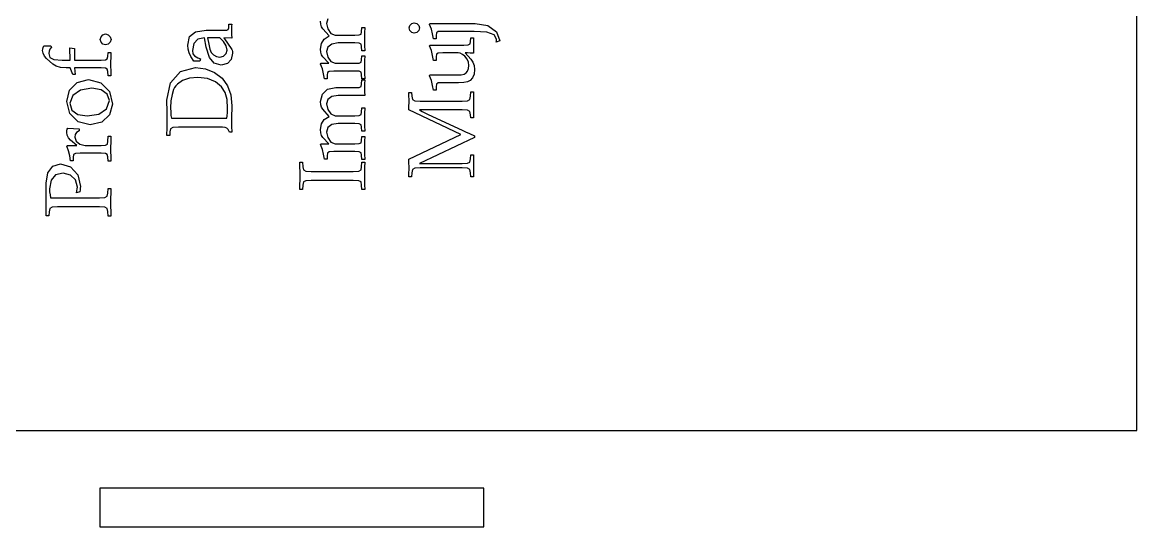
# Model space of a CAD drawing. Header units: metres. Extents: x -185 to 1201, y -340 to 309.
# Drawn here: x 915.9 to 1032, y -10 to 42.5 of the extents above; entities that cross this region are included whole.
import ezdxf

# ---------------------------------------------------------------- set-up
doc = ezdxf.new("R2010")
doc.units = ezdxf.units.M

msp = doc.modelspace()

# ---------------------------------------------------------------- linework, layer by layer
for p, q in [((1032, 0), (1032, 128)), ((937.373, 41.7531), (937.42, 41.9338)), ((937.42, 41.9338), (937.44, 42.313)), ((937.44, 42.313), (937.731, 42.313)), ((937.708, 41.8564), (937.703, 41.7098)), ((937.722, 42.1088), (937.708, 41.8564)), ((937.731, 42.313), (937.722, 42.1088)), ((947.018, 42.3024), (946.992, 42.6257)), ((947.098, 42.0352), (947.018, 42.3024)), ((947.235, 41.8285), (947.098, 42.0352)), ((947.896, 41.0896), (947.235, 41.8285)), ((947.74, 42.8453), (947.585, 42.3826)), ((947.585, 42.3826), (947.724, 41.8058)), ((947.724, 41.8058), (948.067, 41.3456)), ((951.26, 41.5173), (951.289, 41.9646)), ((951.289, 41.9646), (951.58, 41.9646)), ((951.58, 41.9646), (951.564, 41.3989)), ((956.213, 41.9132), (956.289, 42.1771)), ((956.289, 41.6467), (956.213, 41.9132)), ((956.289, 42.1771), (956.484, 42.3719)), ((956.484, 42.3719), (956.748, 42.4478)), ((956.748, 42.4478), (957.019, 42.3715)), ((957.019, 42.3715), (957.216, 42.1742)), ((957.292, 41.9035), (957.214, 41.6438)), ((957.216, 42.1742), (957.292, 41.9035)), ((958.342, 42.2826), (958.381, 42.3701)), ((958.524, 41.79), (958.342, 42.2826)), ((958.381, 42.3701), (963.087, 42.3701)), ((963.087, 42.3701), (964.394, 42.1472)), ((964.394, 42.1472), (965.299, 41.5073)), ((924.032, 40.7101), (924.113, 40.9928)), ((924.113, 40.4369), (924.032, 40.7101)), ((924.113, 40.9928), (924.32, 41.202)), ((924.32, 41.202), (924.596, 41.2838)), ((924.596, 41.2838), (924.876, 41.2017)), ((924.876, 41.2017), (925.08, 40.9899)), ((925.08, 40.9899), (925.16, 40.7004)), ((925.16, 40.7004), (925.08, 40.434)), ((933.142, 40.1255), (933.329, 41.025)), ((933.329, 41.025), (933.945, 41.5139)), ((934.186, 40.7311), (933.784, 40.3041)), ((933.945, 41.5139), (935.077, 41.6616)), ((934.902, 40.8838), (934.186, 40.7311)), ((935.077, 39.9213), (934.902, 40.8838)), ((935.077, 41.6616), (936.856, 41.6616)), ((936.497, 40.8838), (935.213, 40.8838)), ((935.213, 40.8838), (935.329, 40.2159)), ((936.873, 40.5126), (936.497, 40.8838)), ((936.856, 41.6616), (937.221, 41.6803)), ((937.731, 40.8352), (936.905, 40.8838)), ((936.905, 40.8838), (937.741, 39.6783)), ((937.221, 41.6803), (937.373, 41.7531)), ((937.703, 41.7098), (937.702, 41.5935)), ((937.702, 41.5935), (937.705, 41.4423)), ((937.705, 41.4423), (937.715, 41.2133)), ((937.715, 41.2133), (937.731, 40.8352)), ((947.081, 40.3003), (947.372, 40.7446)), ((947.372, 40.7446), (947.896, 41.0896)), ((948.067, 41.3456), (948.498, 41.1576)), ((948.498, 41.1576), (950.56, 41.1576)), ((950.56, 41.1576), (951.018, 41.1796)), ((951.018, 41.1796), (951.203, 41.275)), ((951.203, 41.275), (951.26, 41.5173)), ((951.554, 41.0233), (951.551, 40.7493)), ((951.551, 40.7493), (951.554, 40.4731)), ((951.564, 41.3989), (951.554, 41.0233)), ((956.484, 41.4472), (956.289, 41.6467)), ((956.748, 41.3687), (956.484, 41.4472)), ((957.014, 41.4469), (956.748, 41.3687)), ((957.214, 41.6438), (957.014, 41.4469)), ((958.657, 41.278), (958.524, 41.79)), ((958.741, 40.766), (958.657, 41.278)), ((959.013, 40.766), (958.741, 40.766)), ((959.055, 41.4116), (959.013, 41.1257)), ((959.013, 41.1257), (959.013, 40.766)), ((959.247, 41.5268), (959.055, 41.4116)), ((959.723, 41.5535), (959.247, 41.5268)), ((962.97, 41.5535), (959.723, 41.5535)), ((962.61, 40.4916), (962.64, 40.8902)), ((962.64, 40.8902), (962.931, 40.8902)), ((962.931, 40.8902), (962.915, 40.4973)), ((964.295, 41.4645), (962.97, 41.5535)), ((965.064, 41.1919), (964.295, 41.4645)), ((965.313, 40.727), (965.064, 41.1919)), ((965.299, 41.5073), (965.654, 40.552)), ((965.3, 40.5326), (965.31, 40.6363)), ((965.31, 40.6363), (965.313, 40.727)), ((918.033, 39.5716), (918.044, 39.7117)), ((918.083, 39.2655), (918.033, 39.5716)), ((918.044, 39.7117), (918.078, 39.8561)), ((918.078, 39.8561), (918.14, 40.0285)), ((918.14, 40.0285), (918.889, 40.0285)), ((918.7, 39.4798), (918.675, 39.241)), ((918.786, 39.6926), (918.7, 39.4798)), ((918.947, 39.9118), (918.786, 39.6926)), ((918.889, 40.0285), (918.947, 39.9118)), ((920.891, 38.5605), (920.853, 39.8341)), ((920.853, 39.8341), (921.368, 39.766)), ((921.368, 39.766), (921.368, 38.5605)), ((924.32, 40.2349), (924.113, 40.4369)), ((924.596, 40.156), (924.32, 40.2349)), ((924.876, 40.2345), (924.596, 40.156)), ((925.08, 40.434), (924.876, 40.2345)), ((933.178, 39.7125), (933.142, 40.1255)), ((933.288, 39.3232), (933.178, 39.7125)), ((933.784, 40.3041), (933.658, 39.5616)), ((933.658, 39.5616), (933.692, 39.2141)), ((935.398, 38.8472), (935.077, 39.9213)), ((935.329, 40.2159), (935.46, 39.7013)), ((935.46, 39.7013), (935.602, 39.3574)), ((937.154, 40.0462), (936.873, 40.5126)), ((937.265, 39.6102), (937.154, 40.0462)), ((937.158, 39.244), (937.265, 39.6102)), ((937.741, 39.6783), (937.783, 39.5832)), ((937.783, 39.5832), (937.809, 39.4427)), ((946.992, 39.709), (947.081, 40.3003)), ((947.018, 39.3788), (946.992, 39.709)), ((947.74, 39.919), (947.585, 39.4563)), ((948.171, 40.2283), (947.74, 39.919)), ((948.819, 40.341), (948.171, 40.2283)), ((950.56, 40.341), (948.819, 40.341)), ((951.015, 40.3212), (950.56, 40.341)), ((951.206, 40.2214), (951.015, 40.3212)), ((951.26, 39.9813), (951.206, 40.2214)), ((951.289, 39.534), (951.26, 39.9813)), ((951.58, 39.534), (951.289, 39.534)), ((951.554, 40.4731), (951.564, 40.0954)), ((951.564, 40.0954), (951.58, 39.534)), ((958.342, 40.0443), (958.381, 40.1318)), ((958.524, 39.5518), (958.342, 40.0443)), ((958.381, 40.1318), (961.91, 40.1318)), ((958.657, 39.0397), (958.524, 39.5518)), ((961.91, 40.1318), (962.366, 40.1495)), ((962.366, 40.1495), (962.556, 40.2471)), ((962.556, 40.2471), (962.61, 40.4916)), ((962.905, 40.2492), (962.902, 40.0833)), ((962.902, 40.0833), (962.905, 39.9151)), ((962.915, 40.4973), (962.905, 40.2492)), ((962.905, 39.9151), (962.915, 39.6713)), ((962.915, 39.6713), (962.931, 39.2763)), ((965.654, 40.552), (965.284, 40.4353)), ((965.284, 40.4353), (965.3, 40.5326)), ((918.223, 38.9703), (918.083, 39.2655)), ((918.441, 38.716), (918.223, 38.9703)), ((919.083, 38.1522), (918.441, 38.716)), ((918.675, 39.241), (918.785, 38.8183)), ((918.785, 38.8183), (919.203, 38.6138)), ((919.203, 38.6138), (920.065, 38.5605)), ((920.065, 38.5605), (920.891, 38.5605)), ((921.368, 38.5605), (924.119, 38.5605)), ((924.119, 38.5605), (924.577, 38.5825)), ((924.577, 38.5825), (924.763, 38.6779)), ((924.763, 38.6779), (924.819, 38.9202)), ((924.819, 38.9202), (924.848, 39.3675)), ((924.848, 39.3675), (925.14, 39.3675)), ((925.114, 38.4284), (925.111, 38.1522)), ((925.124, 38.8061), (925.114, 38.4284)), ((925.14, 39.3675), (925.124, 38.8061)), ((933.473, 38.9491), (933.288, 39.3232)), ((933.784, 38.4338), (933.473, 38.9491)), ((933.692, 39.2141), (933.844, 38.9984)), ((934.416, 38.4338), (933.784, 38.4338)), ((933.844, 38.9984), (934.183, 38.813)), ((934.183, 38.813), (934.484, 38.6866)), ((934.484, 38.6866), (934.416, 38.4338)), ((935.903, 38.2375), (935.398, 38.8472)), ((935.602, 39.3574), (935.834, 39.1086)), ((935.834, 39.1086), (936.139, 38.9419)), ((936.139, 38.9419), (936.487, 38.881)), ((936.487, 38.881), (936.879, 38.9815)), ((936.879, 38.9815), (937.158, 39.244)), ((937.678, 38.6066), (937.273, 38.1896)), ((937.819, 39.2699), (937.678, 38.6066)), ((937.809, 39.4427), (937.819, 39.2699)), ((947.098, 39.1091), (947.018, 39.3788)), ((947.235, 38.9021), (947.098, 39.1091)), ((947.857, 38.2313), (947.235, 38.9021)), ((947.585, 39.4563), (947.724, 38.8794)), ((947.724, 38.8794), (948.067, 38.4192)), ((948.067, 38.4192), (948.498, 38.2313)), ((951.015, 38.2489), (951.206, 38.3465)), ((951.206, 38.3465), (951.26, 38.591)), ((951.26, 38.591), (951.289, 38.9993)), ((951.289, 38.9993), (951.58, 38.9993)), ((951.564, 38.5028), (951.554, 38.1445)), ((951.58, 38.9993), (951.564, 38.5028)), ((958.741, 38.5276), (958.657, 39.0397)), ((959.013, 38.5276), (958.741, 38.5276)), ((959.055, 39.1733), (959.013, 38.8874)), ((959.013, 38.8874), (959.013, 38.5276)), ((959.247, 39.2885), (959.055, 39.1733)), ((959.723, 39.3151), (959.247, 39.2885)), ((961.308, 39.3151), (959.723, 39.3151)), ((961.537, 39.2716), (961.308, 39.3151)), ((961.782, 39.1481), (961.537, 39.2716)), ((962.017, 38.9555), (961.782, 39.1481)), ((962.244, 38.6692), (962.017, 38.9555)), ((962.303, 39.3116), (962.037, 39.3151)), ((962.037, 39.3151), (962.64, 38.6638)), ((962.38, 38.3505), (962.244, 38.6692)), ((962.574, 39.2993), (962.303, 39.3116)), ((962.426, 37.993), (962.38, 38.3505)), ((962.931, 39.2763), (962.574, 39.2993)), ((962.64, 38.6638), (962.846, 38.3599)), ((962.846, 38.3599), (962.975, 37.9955)), ((919.437, 37.9232), (919.083, 38.1522)), ((919.889, 37.7914), (919.437, 37.9232)), ((920.483, 37.7438), (919.889, 37.7914)), ((920.891, 37.7438), (920.483, 37.7438)), ((921.193, 37.073), (920.891, 37.7438)), ((924.119, 37.7438), (921.368, 37.7438)), ((921.368, 37.7438), (921.407, 37.073)), ((924.575, 37.724), (924.119, 37.7438)), ((924.765, 37.6243), (924.575, 37.724)), ((924.819, 37.3841), (924.765, 37.6243)), ((924.848, 36.9368), (924.819, 37.3841)), ((925.111, 38.1522), (925.114, 37.876)), ((925.114, 37.876), (925.124, 37.4982)), ((925.124, 37.4982), (925.14, 36.9368)), ((931.346, 36.1937), (932.382, 37.3694)), ((932.382, 37.3694), (933.959, 37.791)), ((933.959, 37.791), (934.989, 37.6542)), ((934.989, 37.6542), (935.943, 37.2668)), ((936.633, 38.0449), (935.903, 38.2375)), ((935.943, 37.2668), (936.74, 36.6633)), ((937.273, 38.1896), (936.633, 38.0449)), ((946.992, 38.1438), (947.03, 38.2313)), ((947.173, 37.6511), (946.992, 38.1438)), ((947.03, 38.2313), (947.857, 38.2313)), ((947.306, 37.1391), (947.173, 37.6511)), ((947.704, 37.2727), (947.662, 36.9868)), ((947.896, 37.3879), (947.704, 37.2727)), ((948.372, 37.4146), (947.896, 37.3879)), ((950.56, 37.4146), (948.372, 37.4146)), ((948.498, 38.2313), (950.56, 38.2313)), ((950.56, 38.2313), (951.015, 38.2489)), ((951.015, 37.3926), (950.56, 37.4146)), ((951.206, 37.2972), (951.015, 37.3926)), ((951.26, 37.0548), (951.206, 37.2972)), ((951.554, 38.1445), (951.551, 37.8423)), ((951.551, 37.8423), (951.554, 37.5481)), ((951.554, 37.5481), (951.564, 37.1675)), ((951.564, 37.1675), (951.58, 36.6076)), ((961.931, 37.1115), (962.134, 37.2249)), ((962.134, 37.2249), (962.292, 37.4175)), ((962.292, 37.4175), (962.391, 37.6772)), ((962.391, 37.6772), (962.426, 37.993)), ((963.019, 37.5749), (962.97, 37.0812)), ((962.975, 37.9955), (963.019, 37.5749)), ((920.842, 35.4262), (921.634, 36.2303)), ((921.407, 37.073), (921.193, 37.073)), ((921.634, 36.2303), (922.807, 36.5266)), ((922.807, 36.5266), (924.103, 36.1939)), ((924.103, 36.1939), (924.982, 35.2908)), ((925.14, 36.9368), (924.848, 36.9368)), ((930.974, 34.3979), (931.346, 36.1937)), ((932.073, 36.0702), (931.911, 35.8844)), ((932.619, 36.4497), (932.073, 36.0702)), ((933.329, 36.6759), (932.619, 36.4497)), ((934.212, 36.7508), (933.329, 36.6759)), ((935.214, 36.6413), (934.212, 36.7508)), ((936.035, 36.3158), (935.214, 36.6413)), ((936.662, 35.7785), (936.035, 36.3158)), ((936.74, 36.6633), (937.295, 35.8963)), ((947.39, 36.6271), (947.306, 37.1391)), ((947.662, 36.6271), (947.39, 36.6271)), ((947.662, 36.9868), (947.662, 36.6271)), ((951.203, 35.8179), (951.26, 36.0602)), ((951.289, 36.6076), (951.26, 37.0548)), ((951.26, 36.0602), (951.289, 36.5172)), ((951.58, 36.6076), (951.289, 36.6076)), ((951.289, 36.5172), (951.58, 36.5172)), ((951.564, 36.0876), (951.554, 35.8222)), ((951.58, 36.5172), (951.564, 36.0876)), ((958.342, 36.9332), (958.381, 37.0208)), ((958.524, 36.4406), (958.342, 36.9332)), ((958.381, 37.0208), (961.249, 37.0208)), ((958.657, 35.9286), (958.524, 36.4406)), ((959.055, 36.0622), (959.013, 35.7763)), ((959.247, 36.1774), (959.055, 36.0622)), ((959.723, 36.2041), (959.247, 36.1774)), ((961.356, 36.2041), (959.723, 36.2041)), ((961.249, 37.0208), (961.634, 37.0434)), ((961.922, 36.2257), (961.356, 36.2041)), ((961.634, 37.0434), (961.931, 37.1115)), ((962.307, 36.2991), (961.922, 36.2257)), ((962.581, 36.4374), (962.307, 36.2991)), ((962.824, 36.7042), (962.581, 36.4374)), ((962.97, 37.0812), (962.824, 36.7042)), ((920.551, 34.2419), (920.842, 35.4262)), ((921.173, 34.872), (920.872, 34.0669)), ((921.984, 35.4201), (921.173, 34.872)), ((923.166, 35.6224), (921.984, 35.4201)), ((924.139, 35.4669), (923.166, 35.6224)), ((924.764, 35.0261), (924.139, 35.4669)), ((924.985, 34.3391), (924.764, 35.0261)), ((924.982, 35.2908), (925.305, 33.9599)), ((931.512, 34.9712), (931.403, 34.3043)), ((931.674, 35.4869), (931.512, 34.9712)), ((931.778, 35.6921), (931.674, 35.4869)), ((931.911, 35.8844), (931.778, 35.6921)), ((937.04, 35.1783), (936.662, 35.7785)), ((937.243, 34.4635), (937.04, 35.1783)), ((937.295, 35.8963), (937.623, 34.9478)), ((937.623, 34.9478), (937.731, 33.8049)), ((946.992, 34.2422), (947.183, 35.0178)), ((947.183, 35.0178), (947.723, 35.5212)), ((947.723, 35.5212), (948.557, 35.7005)), ((948.819, 34.8838), (948.171, 34.7711)), ((948.557, 35.7005), (950.56, 35.7005)), ((951.58, 34.8838), (948.819, 34.8838)), ((950.56, 35.7005), (951.018, 35.7225)), ((951.018, 35.7225), (951.203, 35.8179)), ((951.554, 35.8222), (951.551, 35.6519)), ((951.551, 35.6519), (951.554, 35.4765)), ((951.554, 35.4765), (951.564, 35.2406)), ((951.564, 35.2406), (951.58, 34.8838)), ((956.191, 34.7863), (956.174, 35.2043)), ((956.174, 35.2043), (956.466, 35.2043)), ((956.466, 35.2043), (956.495, 34.796)), ((958.741, 35.4166), (958.657, 35.9286)), ((959.013, 35.4166), (958.741, 35.4166)), ((959.013, 35.7763), (959.013, 35.4166)), ((962.61, 34.796), (962.64, 35.2627)), ((962.64, 35.2627), (962.931, 35.2627)), ((962.931, 35.2627), (962.915, 34.7481)), ((920.864, 32.9884), (920.551, 34.2419)), ((920.872, 34.0669), (921.079, 33.3438)), ((924.691, 33.5023), (924.985, 34.3391)), ((925.305, 33.9599), (925.013, 32.8487)), ((930.975, 34.3043), (930.974, 34.3979)), ((930.977, 34.1805), (930.975, 34.3043)), ((930.984, 34.0285), (930.977, 34.1805)), ((930.993, 33.5294), (930.984, 34.0285)), ((931.403, 34.3043), (931.363, 33.5813)), ((937.304, 33.5132), (937.243, 34.4635)), ((937.731, 33.6677), (937.726, 33.4333)), ((937.731, 33.8049), (937.731, 33.6677)), ((947.018, 33.9188), (946.992, 34.2422)), ((947.098, 33.6517), (947.018, 33.9188)), ((947.74, 34.4618), (947.585, 33.9991)), ((947.585, 33.9991), (947.724, 33.4222)), ((948.171, 34.7711), (947.74, 34.4618)), ((956.174, 33.3766), (956.191, 33.8105)), ((956.2, 34.5043), (956.191, 34.7863)), ((956.191, 33.8105), (956.2, 34.0996)), ((956.204, 34.3002), (956.2, 34.5043)), ((956.2, 34.0996), (956.204, 34.3002)), ((956.495, 34.796), (956.564, 34.4666)), ((956.564, 34.4666), (956.802, 34.3315)), ((956.802, 34.3315), (957.37, 34.3002)), ((957.37, 34.3002), (961.735, 34.3002)), ((961.735, 34.3002), (962.304, 34.3337)), ((962.304, 34.3337), (962.548, 34.4709)), ((962.548, 34.4709), (962.61, 34.796)), ((962.905, 34.2897), (962.902, 33.7946)), ((962.902, 33.7946), (962.905, 33.3467)), ((962.915, 34.7481), (962.905, 34.2897)), ((921.722, 32.1476), (920.864, 32.9884)), ((921.079, 33.3438), (921.686, 32.8973)), ((921.686, 32.8973), (922.671, 32.7446)), ((922.671, 32.7446), (923.884, 32.9463)), ((923.884, 32.9463), (924.691, 33.5023)), ((925.013, 32.8487), (924.208, 32.1091)), ((931.001, 33.1082), (930.993, 33.5294)), ((931, 32.1834), (931.004, 32.6869)), ((931.004, 32.6869), (931.001, 33.1082)), ((931.363, 33.5813), (931.37, 33.1377)), ((931.37, 33.1377), (931.395, 32.7869)), ((931.395, 32.7869), (931.441, 32.5119)), ((931.441, 32.5119), (937.226, 32.5119)), ((937.226, 32.5119), (937.272, 32.7758)), ((937.272, 32.7758), (937.296, 33.1002)), ((937.296, 33.1002), (937.304, 33.5132)), ((937.703, 32.5824), (937.702, 32.3952)), ((937.705, 32.7459), (937.703, 32.5824)), ((937.712, 32.9007), (937.705, 32.7459)), ((937.726, 33.4333), (937.712, 32.9007)), ((947.235, 33.445), (947.098, 33.6517)), ((947.896, 32.706), (947.235, 33.445)), ((947.372, 32.3611), (947.896, 32.706)), ((947.724, 33.4222), (948.067, 32.9621)), ((948.067, 32.9621), (948.498, 32.7741)), ((948.498, 32.7741), (950.56, 32.7741)), ((950.56, 32.7741), (951.018, 32.7961)), ((951.018, 32.7961), (951.203, 32.8915)), ((951.203, 32.8915), (951.26, 33.1338)), ((951.26, 33.1338), (951.289, 33.581)), ((951.289, 33.581), (951.58, 33.581)), ((951.554, 32.6398), (951.551, 32.3658)), ((951.564, 33.0154), (951.554, 32.6398)), ((951.58, 33.581), (951.564, 33.0154)), ((961.58, 30.8293), (956.174, 33.3766)), ((961.735, 33.3766), (957.283, 33.3766)), ((957.283, 33.3766), (957.584, 33.216)), ((957.584, 33.216), (957.85, 33.077)), ((957.85, 33.077), (958.119, 32.9488)), ((958.119, 32.9488), (961.794, 31.2182)), ((962.304, 33.3452), (961.735, 33.3766)), ((962.541, 33.2102), (962.304, 33.3452)), ((962.61, 32.8807), (962.541, 33.2102)), ((962.64, 32.5502), (962.61, 32.8807)), ((962.931, 32.5502), (962.64, 32.5502)), ((962.905, 33.3467), (962.915, 32.9592)), ((962.915, 32.9592), (962.931, 32.5502)), ((920.564, 31.2046), (920.6, 31.3597)), ((920.6, 31.3597), (920.658, 31.4911)), ((920.658, 31.4911), (921.825, 31.4036)), ((923.001, 31.8405), (921.722, 32.1476)), ((921.825, 31.4036), (921.825, 31.1995)), ((924.208, 32.1091), (923.001, 31.8405)), ((930.974, 30.7036), (930.991, 31.5569)), ((930.991, 31.5569), (931, 32.1834)), ((931.364, 31.4219), (931.295, 31.0924)), ((931.602, 31.5569), (931.364, 31.4219)), ((932.17, 31.5882), (931.602, 31.5569)), ((936.779, 31.5882), (932.17, 31.5882)), ((937.04, 31.5598), (936.779, 31.5882)), ((937.234, 31.4773), (937.04, 31.5598)), ((937.352, 31.3452), (937.234, 31.4773)), ((937.508, 31.0438), (937.352, 31.3452)), ((937.702, 32.3952), (937.705, 32.101)), ((937.705, 32.101), (937.715, 31.675)), ((937.715, 31.675), (937.731, 31.0438)), ((946.992, 31.3255), (947.081, 31.9167)), ((947.081, 31.9167), (947.372, 32.3611)), ((947.74, 31.5354), (947.585, 31.0727)), ((948.171, 31.8448), (947.74, 31.5354)), ((948.819, 31.9575), (948.171, 31.8448)), ((950.56, 31.9575), (948.819, 31.9575)), ((951.015, 31.9377), (950.56, 31.9575)), ((951.206, 31.8379), (951.015, 31.9377)), ((951.26, 31.5977), (951.206, 31.8379)), ((951.289, 31.1505), (951.26, 31.5977)), ((951.551, 32.3658), (951.554, 32.0896)), ((951.554, 32.0896), (951.564, 31.7119)), ((951.564, 31.7119), (951.58, 31.1505)), ((920.551, 31.0342), (920.564, 31.2046)), ((920.601, 30.7408), (920.551, 31.0342)), ((920.738, 30.4624), (920.601, 30.7408)), ((920.95, 30.2273), (920.738, 30.4624)), ((921.591, 29.6828), (920.95, 30.2273)), ((921.424, 30.8121), (921.378, 30.5481)), ((921.378, 30.5481), (921.523, 30.1121)), ((921.571, 31.0263), (921.424, 30.8121)), ((921.825, 31.1995), (921.571, 31.0263)), ((924.819, 30.1398), (924.848, 30.6453)), ((924.848, 30.6453), (925.14, 30.6453)), ((925.14, 30.6453), (925.124, 29.9824)), ((931.266, 30.7036), (930.974, 30.7036)), ((931.295, 31.0924), (931.266, 30.7036)), ((937.731, 31.0438), (937.508, 31.0438)), ((947.018, 30.9953), (946.992, 31.3255)), ((947.098, 30.7256), (947.018, 30.9953)), ((947.235, 30.5185), (947.098, 30.7256)), ((947.857, 29.8477), (947.235, 30.5185)), ((947.585, 31.0727), (947.724, 30.4959)), ((947.724, 30.4959), (948.067, 30.0357)), ((951.206, 29.9629), (951.26, 30.2075)), ((951.26, 30.2075), (951.289, 30.6158)), ((951.58, 31.1505), (951.289, 31.1505)), ((951.289, 30.6158), (951.58, 30.6158)), ((951.58, 30.6158), (951.564, 30.1192)), ((956.174, 28.2627), (961.58, 30.8293)), ((963.029, 30.4988), (957.283, 27.7863)), ((961.794, 31.2182), (962.079, 31.0951)), ((962.079, 31.0951), (962.49, 30.9201)), ((962.49, 30.9201), (963.029, 30.6932)), ((963.029, 30.6932), (963.029, 30.4988)), ((920.551, 29.5953), (920.59, 29.6828)), ((920.732, 29.1028), (920.551, 29.5953)), ((920.59, 29.6828), (921.591, 29.6828)), ((920.866, 28.5907), (920.732, 29.1028)), ((921.523, 30.1121), (921.906, 29.8013)), ((921.906, 29.8013), (922.447, 29.6828)), ((922.447, 29.6828), (924.119, 29.6828)), ((924.119, 29.6828), (924.588, 29.7019)), ((924.588, 29.7019), (924.772, 29.8225)), ((924.772, 29.8225), (924.819, 30.1398)), ((925.114, 29.542), (925.111, 29.2551)), ((925.111, 29.2551), (925.114, 28.9666)), ((925.124, 29.9824), (925.114, 29.542)), ((946.992, 29.7602), (947.03, 29.8477)), ((947.173, 29.2676), (946.992, 29.7602)), ((947.03, 29.8477), (947.857, 29.8477)), ((947.306, 28.7556), (947.173, 29.2676)), ((948.372, 29.031), (947.896, 29.0044)), ((948.067, 30.0357), (948.498, 29.8477)), ((950.56, 29.031), (948.372, 29.031)), ((948.498, 29.8477), (950.56, 29.8477)), ((950.56, 29.8477), (951.015, 29.8654)), ((951.015, 29.0091), (950.56, 29.031)), ((951.015, 29.8654), (951.206, 29.9629)), ((951.554, 29.7609), (951.551, 29.4588)), ((951.551, 29.4588), (951.554, 29.1646)), ((951.564, 30.1192), (951.554, 29.7609)), ((951.554, 29.1646), (951.564, 28.784)), ((920.95, 28.0786), (920.866, 28.5907)), ((921.222, 28.0786), (920.95, 28.0786)), ((921.263, 28.7243), (921.222, 28.4384)), ((921.222, 28.4384), (921.222, 28.0786)), ((921.456, 28.8395), (921.263, 28.7243)), ((921.932, 28.8661), (921.456, 28.8395)), ((924.119, 28.8661), (921.932, 28.8661)), ((924.575, 28.8442), (924.119, 28.8661)), ((924.765, 28.7488), (924.575, 28.8442)), ((924.819, 28.5065), (924.765, 28.7488)), ((924.848, 28.0592), (924.819, 28.5065)), ((925.14, 28.0592), (924.848, 28.0592)), ((925.114, 28.9666), (925.124, 28.5939)), ((925.124, 28.5939), (925.14, 28.0592)), ((944.84, 27.4118), (944.823, 27.9314)), ((944.823, 27.9314), (945.115, 27.9314)), ((945.115, 27.9314), (945.144, 27.4647)), ((947.39, 28.2435), (947.306, 28.7556)), ((947.662, 28.2435), (947.39, 28.2435)), ((947.704, 28.8892), (947.662, 28.6033)), ((947.662, 28.6033), (947.662, 28.2435)), ((947.896, 29.0044), (947.704, 28.8892)), ((951.206, 28.9137), (951.015, 29.0091)), ((951.26, 28.6713), (951.206, 28.9137)), ((951.289, 28.2241), (951.26, 28.6713)), ((951.26, 27.4647), (951.289, 27.9314)), ((951.58, 28.2241), (951.289, 28.2241)), ((951.289, 27.9314), (951.58, 27.9314)), ((951.564, 28.784), (951.58, 28.2241)), ((951.58, 27.9314), (951.564, 27.4183)), ((956.191, 27.8136), (956.174, 28.2627)), ((962.304, 27.8176), (962.541, 27.9526)), ((962.541, 27.9526), (962.61, 28.2821)), ((962.61, 28.2821), (962.64, 28.7099)), ((962.64, 28.7099), (962.931, 28.7099)), ((962.915, 28.1417), (962.905, 27.7744)), ((962.931, 28.7099), (962.915, 28.1417)), ((918.383, 25.7663), (918.566, 26.8318)), ((918.566, 26.8318), (919.085, 27.517)), ((919.085, 27.517), (919.89, 27.7594)), ((920.162, 26.7871), (919.386, 26.6042)), ((919.89, 27.7594), (920.946, 27.4454)), ((920.937, 26.6021), (920.162, 26.7871)), ((920.946, 27.4454), (921.683, 26.6085)), ((944.849, 26.9635), (944.84, 27.4118)), ((944.853, 26.5022), (944.849, 26.9635)), ((945.144, 27.4647), (945.209, 27.1396)), ((945.209, 27.1396), (945.449, 27.0024)), ((945.449, 27.0024), (946.019, 26.9689)), ((946.019, 26.9689), (950.385, 26.9689)), ((950.385, 26.9689), (950.957, 27.0024)), ((950.957, 27.0024), (951.199, 27.1396)), ((951.199, 27.1396), (951.26, 27.4647)), ((951.554, 26.97), (951.551, 26.5022)), ((951.564, 27.4183), (951.554, 26.97)), ((956.174, 26.4154), (956.191, 26.8645)), ((956.2, 27.5288), (956.191, 27.8136)), ((956.191, 26.8645), (956.2, 27.1493)), ((956.204, 27.3391), (956.2, 27.5288)), ((956.2, 27.1493), (956.204, 27.3391)), ((956.495, 26.8432), (956.466, 26.4154)), ((956.564, 27.1727), (956.495, 26.8432)), ((956.802, 27.3077), (956.564, 27.1727)), ((957.37, 27.3391), (956.802, 27.3077)), ((957.283, 27.7863), (961.735, 27.7863)), ((961.735, 27.3391), (957.37, 27.3391)), ((961.735, 27.7863), (962.304, 27.8176)), ((962.304, 27.3077), (961.735, 27.3391)), ((962.541, 27.1727), (962.304, 27.3077)), ((962.61, 26.8432), (962.541, 27.1727)), ((962.64, 26.4154), (962.61, 26.8432)), ((962.905, 27.7744), (962.902, 27.5432)), ((962.902, 27.5432), (962.905, 27.32)), ((962.905, 27.32), (962.915, 26.9757)), ((962.915, 26.9757), (962.931, 26.4154)), ((918.384, 25.6979), (918.383, 25.7663)), ((918.386, 25.6078), (918.384, 25.6979)), ((918.393, 25.494), (918.386, 25.6078)), ((918.913, 26.0626), (918.753, 25.1732)), ((919.386, 26.6042), (918.913, 26.0626)), ((921.459, 26.0972), (920.937, 26.6021)), ((921.65, 25.3482), (921.459, 26.0972)), ((921.683, 26.6085), (921.961, 25.4065)), ((944.823, 25.0828), (944.84, 25.6021)), ((944.84, 25.6021), (944.849, 26.0478)), ((944.849, 26.0478), (944.853, 26.5022)), ((945.144, 25.5495), (945.115, 25.0828)), ((945.209, 25.8746), (945.144, 25.5495)), ((945.449, 26.0118), (945.209, 25.8746)), ((946.019, 26.0453), (945.449, 26.0118)), ((950.385, 26.0453), (946.019, 26.0453)), ((950.953, 26.0118), (950.385, 26.0453)), ((951.197, 25.8746), (950.953, 26.0118)), ((951.26, 25.5495), (951.197, 25.8746)), ((951.289, 25.0828), (951.26, 25.5495)), ((951.551, 26.5022), (951.554, 26.037)), ((951.554, 26.037), (951.564, 25.5934)), ((951.564, 25.5934), (951.58, 25.0828)), ((956.466, 26.4154), (956.174, 26.4154)), ((962.931, 26.4154), (962.64, 26.4154)), ((918.402, 24.9871), (918.393, 25.494)), ((918.409, 24.4974), (918.402, 24.9871)), ((918.412, 24.1135), (918.409, 24.4974)), ((918.753, 25.1732), (918.763, 24.8549)), ((918.763, 24.8549), (918.8, 24.5452)), ((918.8, 24.5452), (918.869, 24.2205)), ((921.553, 24.7455), (921.612, 24.9622)), ((921.903, 24.8427), (921.553, 24.7455)), ((921.612, 24.9622), (921.642, 25.1509)), ((921.642, 25.1509), (921.65, 25.3482)), ((921.939, 25.0494), (921.903, 24.8427)), ((921.957, 25.2258), (921.939, 25.0494)), ((921.961, 25.4065), (921.957, 25.2258)), ((924.517, 24.2539), (924.759, 24.3911)), ((924.759, 24.3911), (924.819, 24.7163)), ((924.819, 24.7163), (924.848, 25.183)), ((924.848, 25.183), (925.14, 25.183)), ((925.124, 24.6699), (925.114, 24.2216)), ((925.14, 25.183), (925.124, 24.6699)), ((945.115, 25.0828), (944.823, 25.0828)), ((951.58, 25.0828), (951.289, 25.0828)), ((918.399, 23.1636), (918.409, 23.7347)), ((918.409, 23.7347), (918.412, 24.1135)), ((919.032, 23.2583), (918.784, 23.1118)), ((918.869, 24.2205), (923.944, 24.2205)), ((919.579, 23.2969), (919.032, 23.2583)), ((923.944, 23.2969), (919.579, 23.2969)), ((923.944, 24.2205), (924.517, 24.2539)), ((924.512, 23.2634), (923.944, 23.2969)), ((924.757, 23.1262), (924.512, 23.2634)), ((925.114, 24.2216), (925.111, 23.7538)), ((925.111, 23.7538), (925.114, 23.2886)), ((925.114, 23.2886), (925.124, 22.845)), ((918.383, 22.344), (918.399, 23.1636)), ((918.675, 22.344), (918.383, 22.344)), ((918.704, 22.7815), (918.675, 22.344)), ((918.784, 23.1118), (918.704, 22.7815)), ((924.819, 22.801), (924.757, 23.1262)), ((924.848, 22.3344), (924.819, 22.801)), ((925.14, 22.3344), (924.848, 22.3344)), ((925.124, 22.845), (925.14, 22.3344)), ((824, 0), (1032, 0)), ((964, -6), (924, -6)), ((924, -6), (924, -10)), ((964, -10), (964, -6)), ((924, -10), (964, -10))]:
    msp.add_line(p, q)

doc.saveas('drawing.dxf')
